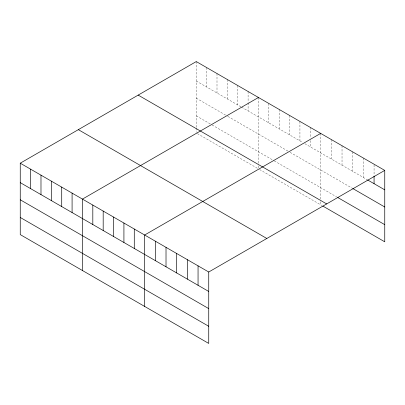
<?xml version="1.0" encoding="UTF-8"?>
<svg xmlns="http://www.w3.org/2000/svg" width="405" height="405" viewBox="0 0 405 405"><rect width="100%" height="100%" fill="white"/><g stroke="black" fill="none" stroke-linecap="round" stroke-linejoin="round"><path stroke-width="0.3" stroke-dasharray="2.02 1.52" d="M196.263 81.015L241.005 106.844M241.552 107.163L302.662 142.444M304.843 143.704L367.127 179.663M196.263 98.167L227.362 116.124M227.909 116.438L287.93 151.09M290.112 152.346L352.173 188.178M196.263 115.835L211.542 124.659M212.088 124.973L273.74 160.567M274.286 160.881L336.687 196.911M197.356 133.62L257.919 168.581M259.554 169.528L321.732 205.426M374.068 164.855L374.068 175.517M363.386 158.061L363.386 177.506M352.709 151.895L352.709 171.335M342.028 145.724L342.028 165.169M331.346 139.558L331.346 159.003M320.664 133.392L320.664 199.295M320.664 201.746L320.664 204.808M310.296 127.408L310.296 138.07M310.296 140.581L310.296 146.853M299.933 121.424L299.933 140.869M289.565 115.435L289.565 134.88M279.197 109.451L279.197 128.896M268.829 103.467L268.829 122.912M258.466 97.483L258.466 163.387M258.466 165.837L258.466 168.288M248.098 91.495L248.098 102.161M248.098 102.789L248.098 110.94M237.73 85.511L237.73 104.956M227.362 79.527L227.362 98.972M216.999 73.543L216.999 92.988M206.631 67.554L206.631 86.999M196.263 61.57L196.263 127.474M196.263 128.086L196.263 132.374"/><path stroke-width="0.61" d="M20.25 163.19L208.737 272.013L208.737 343.43L20.25 234.606L20.25 163.19L196.263 61.57L384.75 170.394L384.75 241.81L322.8 206.044M258.466 97.483L82.453 199.103L82.453 270.52M320.664 133.392L144.651 235.011L144.651 306.428M208.737 272.013L384.75 170.394M367.659 179.972L384.75 189.839M352.709 188.487L384.75 206.99M337.755 197.524L384.75 224.659M138.181 95.104L326.668 203.928M78.332 129.656L266.819 238.479M20.25 182.635L208.737 291.458M20.25 199.786L208.737 308.61M20.25 217.455L208.737 326.278M374.068 176.145L374.068 183.673M198.055 265.847L198.055 285.292M187.373 259.681L187.373 279.126M176.691 253.515L176.691 272.96M166.015 247.349L166.015 266.794M155.333 241.183L155.333 260.623M134.283 229.027L134.283 248.473M123.92 223.044L123.92 242.489M113.552 217.06L113.552 236.505M103.184 211.071L103.184 230.516M92.816 205.087L92.816 224.532M72.085 193.119L72.085 212.564M61.717 187.13L61.717 206.575M51.349 181.146L51.349 200.591M40.986 175.162L40.986 194.608M30.618 169.179L30.618 188.624"/></g></svg>
